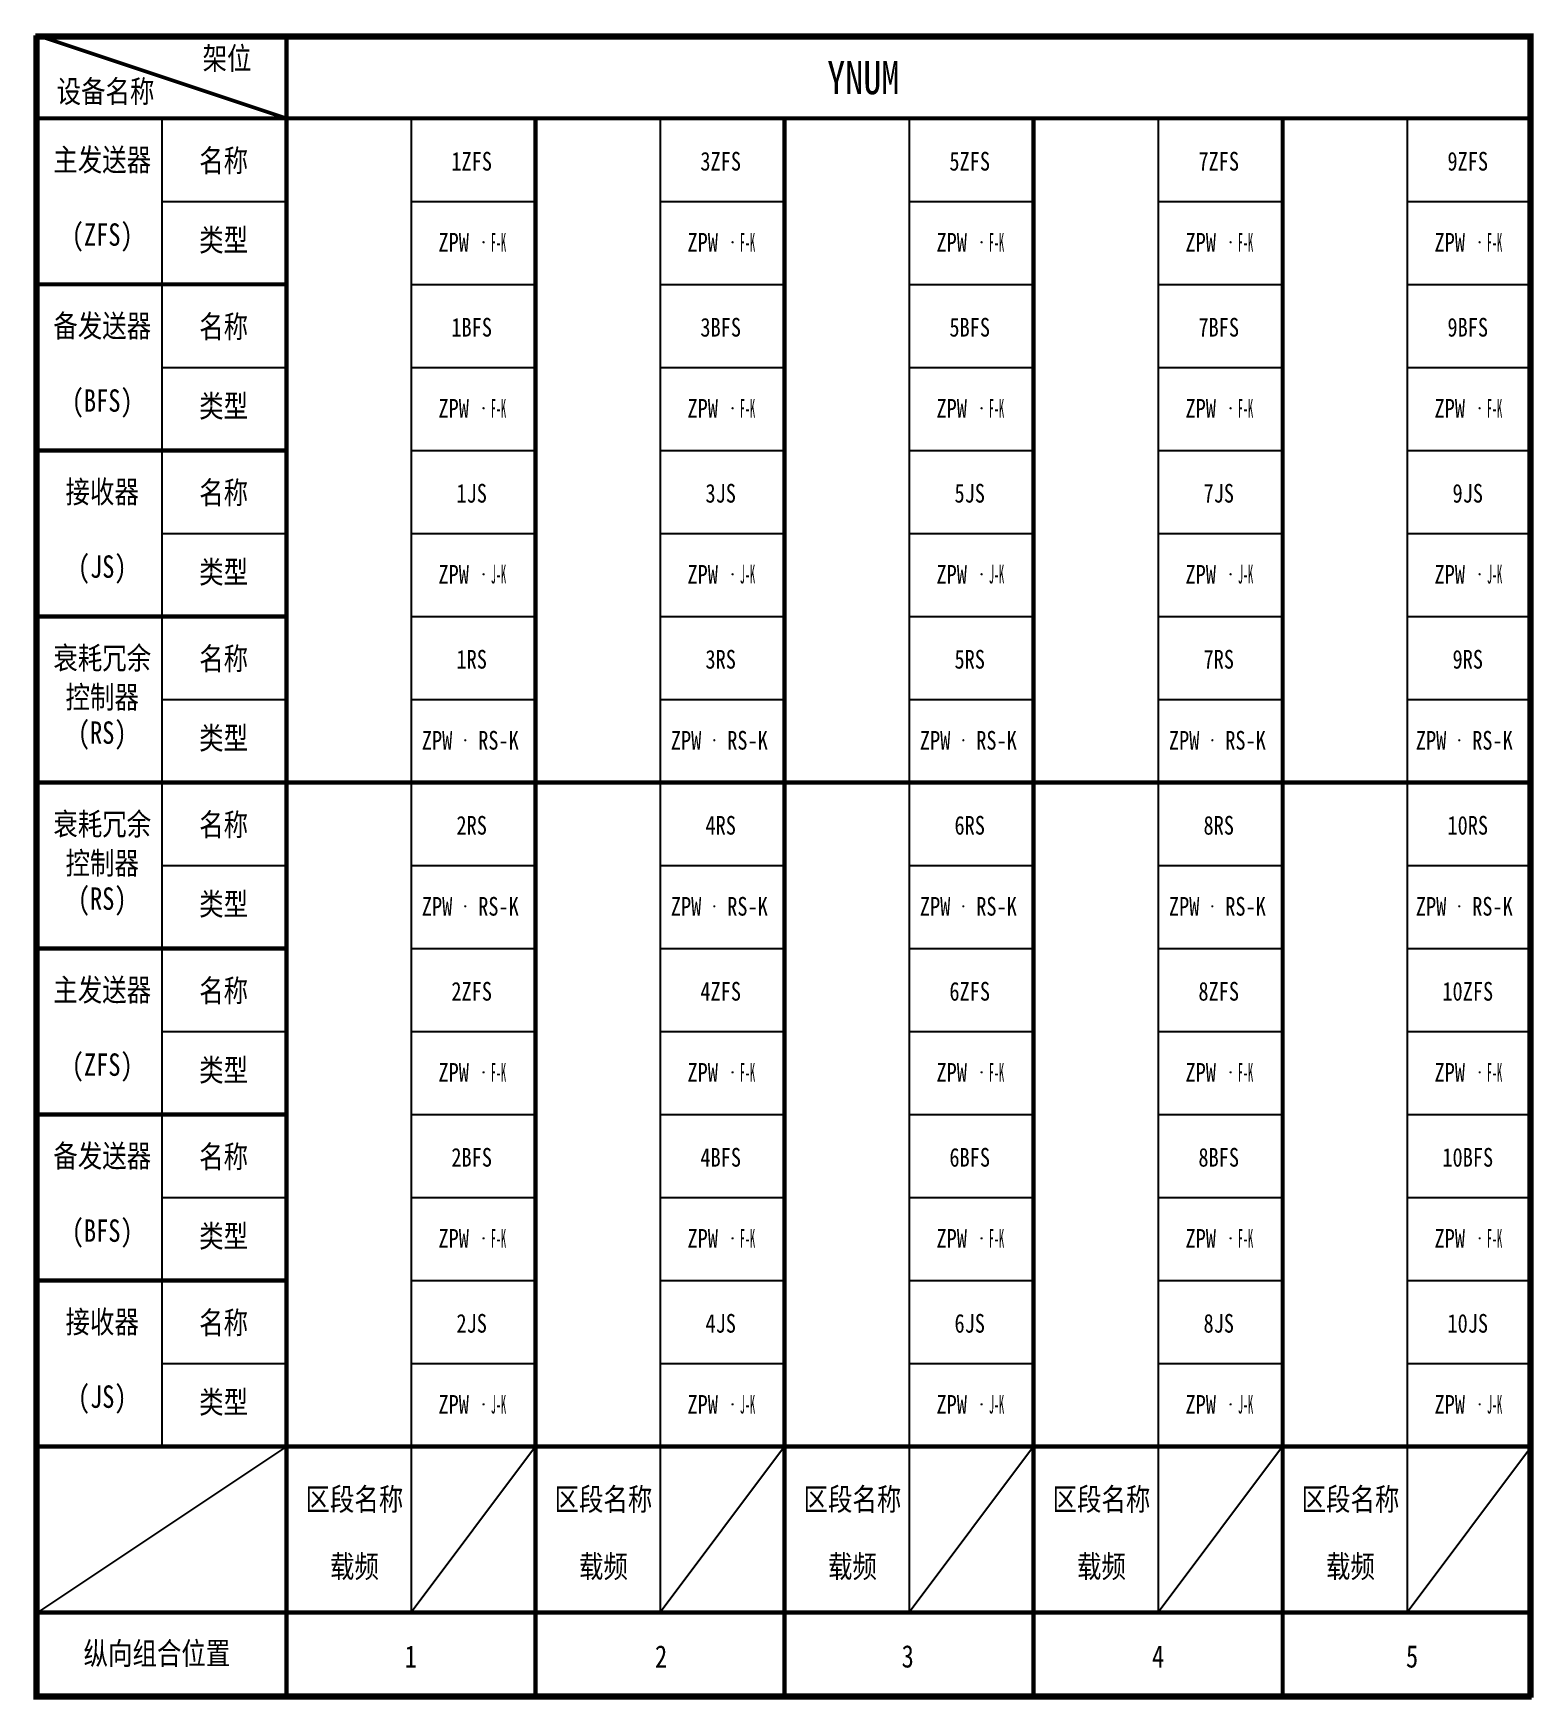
# Model space of a CAD drawing. Header units: millimetres. Extents: x -30 to 150, y -191 to 10.
import ezdxf
from ezdxf.enums import TextEntityAlignment as Align

# ---------------------------------------------------------------- set-up
doc = ezdxf.new("R2010")
doc.units = ezdxf.units.MM
doc.styles.add('ST', font='SimSun.ttf', dxfattribs={"width": 0.8})

msp = doc.modelspace()

# ---------------------------------------------------------------- linework, layer by layer
at = {"color": 0}
for p, q in [((-15, 0), (-15, -20)), ((15, 0), (15, -20)), ((45, 0), (45, -20)), ((75, 0), (75, -20)), ((105, 0), (105, -20)), ((135, 0), (135, -20)), ((-15, -10), (0, -10)), ((15, -10), (30, -10)), ((45, -10), (60, -10)), ((75, -10), (90, -10)), ((105, -10), (120, -10)), ((135, -10), (150, -10)), ((-15, -20), (-15, -40)), ((15, -20), (30, -20)), ((15, -20), (15, -40)), ((45, -20), (45, -40)), ((45, -20), (60, -20)), ((75, -20), (90, -20)), ((75, -20), (75, -40)), ((105, -20), (105, -40)), ((105, -20), (120, -20)), ((135, -20), (150, -20)), ((135, -20), (135, -40)), ((-15, -30), (0, -30)), ((15, -30), (30, -30)), ((45, -30), (60, -30)), ((75, -30), (90, -30)), ((105, -30), (120, -30)), ((135, -30), (150, -30)), ((-15, -40), (-15, -60)), ((15, -40), (15, -60)), ((15, -40), (30, -40)), ((45, -40), (45, -60)), ((45, -40), (60, -40)), ((75, -40), (90, -40)), ((75, -40), (75, -60)), ((105, -40), (105, -60)), ((105, -40), (120, -40)), ((135, -40), (135, -60)), ((135, -40), (150, -40)), ((-15, -50), (0, -50)), ((15, -50), (30, -50)), ((45, -50), (60, -50)), ((75, -50), (90, -50)), ((105, -50), (120, -50)), ((135, -50), (150, -50)), ((-15, -60), (-15, -80)), ((15, -60), (30, -60)), ((15, -60), (15, -80)), ((45, -60), (45, -80)), ((45, -60), (60, -60)), ((75, -60), (90, -60)), ((75, -60), (75, -80)), ((105, -60), (105, -80)), ((105, -60), (120, -60)), ((135, -60), (150, -60)), ((135, -60), (135, -80)), ((-15, -70), (0, -70)), ((15, -70), (30, -70)), ((45, -70), (60, -70)), ((75, -70), (90, -70)), ((105, -70), (120, -70)), ((135, -70), (150, -70)), ((-15, -80), (-15, -100)), ((15, -80), (15, -100)), ((45, -80), (45, -100)), ((75, -80), (75, -100)), ((105, -80), (105, -100)), ((135, -80), (135, -100)), ((-15, -90), (0, -90)), ((15, -90), (30, -90)), ((45, -90), (60, -90)), ((75, -90), (90, -90)), ((105, -90), (120, -90)), ((135, -90), (150, -90)), ((-15, -100), (-15, -120)), ((15, -100), (15, -120)), ((15, -100), (30, -100)), ((45, -100), (45, -120)), ((45, -100), (60, -100)), ((75, -100), (75, -120)), ((75, -100), (90, -100)), ((105, -100), (105, -120)), ((105, -100), (120, -100)), ((135, -100), (135, -120)), ((135, -100), (150, -100)), ((-15, -110), (0, -110)), ((15, -110), (30, -110)), ((45, -110), (60, -110)), ((75, -110), (90, -110)), ((105, -110), (120, -110)), ((135, -110), (150, -110)), ((-15, -120), (-15, -140)), ((15, -120), (30, -120)), ((15, -120), (15, -140)), ((45, -120), (45, -140)), ((45, -120), (60, -120)), ((75, -120), (90, -120)), ((75, -120), (75, -140)), ((105, -120), (105, -140)), ((105, -120), (120, -120)), ((135, -120), (150, -120)), ((135, -120), (135, -140)), ((-15, -130), (0, -130)), ((15, -130), (30, -130)), ((45, -130), (60, -130)), ((75, -130), (90, -130)), ((105, -130), (120, -130)), ((135, -130), (150, -130)), ((-15, -140), (-15, -160)), ((15, -140), (15, -160)), ((15, -140), (30, -140)), ((45, -140), (45, -160)), ((45, -140), (60, -140)), ((75, -140), (90, -140)), ((75, -140), (75, -160)), ((105, -140), (105, -160)), ((105, -140), (120, -140)), ((135, -140), (135, -160)), ((135, -140), (150, -140)), ((-15, -150), (0, -150)), ((15, -150), (30, -150)), ((45, -150), (60, -150)), ((75, -150), (90, -150)), ((105, -150), (120, -150)), ((135, -150), (150, -150)), ((0, -160), (-30, -180)), ((30, -160), (15, -180)), ((15, -160), (15, -180)), ((45, -160), (45, -180)), ((60, -160), (45, -180)), ((90, -160), (75, -180)), ((75, -160), (75, -180)), ((105, -160), (105, -180)), ((120, -160), (105, -180)), ((150, -160), (135, -180)), ((135, -160), (135, -180))]:
    msp.add_line(p, q, dxfattribs=at)
for points, const_width in [([(150, 10), (150, -190), (-30, -190), (-30, 10), (150, 10)], 0.5), ([(-30, 10), (0, 0)], 0.45), ([(0, 10), (0, -190)], 0.5), ([(149.75, 9.75), (149.75, -190.25), (-30.25, -190.25), (-30.25, 9.75), (149.75, 9.75)], 0.5), ([(-30, 0), (150, 0)], 0.5), ([(30, 0), (30, -190)], 0.5), ([(60, 0), (60, -190)], 0.5), ([(90, 0), (90, -190)], 0.5), ([(120, 0), (120, -190)], 0.5), ([(-30, -20), (0, -20)], 0.5), ([(-30, -40), (0, -40)], 0.5), ([(-30, -60), (0, -60)], 0.5), ([(-30, -80), (150, -80)], 0.5), ([(-30, -100), (0, -100)], 0.5), ([(-30, -120), (0, -120)], 0.5), ([(-30, -140), (0, -140)], 0.5), ([(-30, -160), (150, -160)], 0.5), ([(-30, -180), (150, -180)], 0.5), ([(-30, -190), (150, -190)], 0.5)]:
    msp.add_lwpolyline(points, dxfattribs=dict(at, const_width=const_width))
at = {"color": 0, "const_width": 0.135}
for points in [[(23.67, -14.92, 1), (23.81, -14.92, 1)], [(53.67, -14.92, 1), (53.81, -14.92, 1)], [(83.67, -14.92, 1), (83.81, -14.92, 1)], [(113.67, -14.92, 1), (113.81, -14.92, 1)], [(143.67, -14.92, 1), (143.81, -14.92, 1)], [(23.67, -34.92, 1), (23.81, -34.92, 1)], [(53.67, -34.92, 1), (53.81, -34.92, 1)], [(83.67, -34.92, 1), (83.81, -34.92, 1)], [(113.67, -34.92, 1), (113.81, -34.92, 1)], [(143.67, -34.92, 1), (143.81, -34.92, 1)], [(23.67, -54.92, 1), (23.81, -54.92, 1)], [(53.67, -54.92, 1), (53.81, -54.92, 1)], [(83.67, -54.92, 1), (83.81, -54.92, 1)], [(113.67, -54.92, 1), (113.81, -54.92, 1)], [(143.67, -54.92, 1), (143.81, -54.92, 1)], [(21.47, -74.92, 1), (21.61, -74.92, 1)], [(51.47, -74.92, 1), (51.61, -74.92, 1)], [(81.47, -74.92, 1), (81.61, -74.92, 1)], [(111.47, -74.92, 1), (111.61, -74.92, 1)], [(141.22, -74.92, 1), (141.36, -74.92, 1)], [(21.47, -94.92, 1), (21.61, -94.92, 1)], [(51.47, -94.92, 1), (51.61, -94.92, 1)], [(81.47, -94.92, 1), (81.61, -94.92, 1)], [(111.47, -94.92, 1), (111.61, -94.92, 1)], [(141.22, -94.92, 1), (141.36, -94.92, 1)], [(23.67, -114.92, 1), (23.81, -114.92, 1)], [(53.67, -114.92, 1), (53.81, -114.92, 1)], [(83.67, -114.92, 1), (83.81, -114.92, 1)], [(113.67, -114.92, 1), (113.81, -114.92, 1)], [(143.67, -114.92, 1), (143.81, -114.92, 1)], [(23.67, -134.92, 1), (23.81, -134.92, 1)], [(53.67, -134.92, 1), (53.81, -134.92, 1)], [(83.67, -134.92, 1), (83.81, -134.92, 1)], [(113.67, -134.92, 1), (113.81, -134.92, 1)], [(143.67, -134.92, 1), (143.81, -134.92, 1)], [(23.67, -154.92, 1), (23.81, -154.92, 1)], [(53.67, -154.92, 1), (53.81, -154.92, 1)], [(83.67, -154.92, 1), (83.81, -154.92, 1)], [(113.67, -154.92, 1), (113.81, -154.92, 1)], [(143.67, -154.92, 1), (143.81, -154.92, 1)]]:
    msp.add_lwpolyline(points, format="xyb", close=True, dxfattribs=at)

# ---------------------------------------------------------------- texts
at = {"color": 0, "style": 'ST', "width": 0.8}
for s, p in [('架位', (-7.16, 7.3)), ('设备名称', (-21.8, 3.3)), ('主发送器', (-22.2, -4.94)), ('(ZFS)', (-22.2, -14.2)), ('备发送器', (-22.2, -24.94)), ('(BFS)', (-22.2, -34.2)), ('接收器', (-22.2, -44.94)), ('(JS)', (-22.2, -54.2)), ('衰耗冗余', (-22.2, -64.94)), ('控制器', (-22.2, -69.67)), ('(RS)', (-22.2, -74.2)), ('衰耗冗余', (-22.2, -84.94)), ('控制器', (-22.2, -89.67)), ('(RS)', (-22.2, -94.2)), ('主发送器', (-22.2, -104.94)), ('(ZFS)', (-22.2, -114.2)), ('备发送器', (-22.2, -124.94)), ('(BFS)', (-22.2, -134.2)), ('接收器', (-22.2, -144.94)), ('(JS)', (-22.2, -154.2)), ('区段名称', (8.18, -166.3)), ('区段名称', (38.18, -166.3)), ('区段名称', (68.18, -166.3)), ('区段名称', (98.18, -166.3)), ('区段名称', (128.18, -166.3)), ('载频', (8.18, -174.4)), ('载频', (38.18, -174.4)), ('载频', (68.18, -174.4)), ('载频', (98.18, -174.4)), ('载频', (128.18, -174.4)), ('纵向组合位置', (-15.61, -184.86)), ('1', (14.98, -185.3)), ('2', (45.13, -185.3)), ('3', (74.84, -185.3)), ('4', (105, -185.3)), ('5', (135.6, -185.3))]:
    msp.add_text(s, height=2.7, dxfattribs=at).set_placement(p, align=Align.MIDDLE)
for s, p in [('名称', (-10.52, -6.43)), ('类型', (-10.52, -16)), ('名称', (-10.52, -26.43)), ('类型', (-10.52, -36)), ('名称', (-10.52, -46.43)), ('类型', (-10.52, -56)), ('名称', (-10.52, -66.43)), ('类型', (-10.52, -76)), ('名称', (-10.52, -86.43)), ('类型', (-10.52, -96)), ('名称', (-10.52, -106.43)), ('类型', (-10.52, -116)), ('名称', (-10.52, -126.43)), ('类型', (-10.52, -136)), ('名称', (-10.52, -146.43)), ('类型', (-10.52, -156))]:
    msp.add_text(s, height=2.7, dxfattribs=at).set_placement(p)
at = {"color": 0}
for s, width, p in [('1ZFS', 0.8, (22.31, -5.16)), ('3ZFS', 0.8, (52.31, -5.16)), ('5ZFS', 0.8, (82.31, -5.16)), ('7ZFS', 0.8, (112.31, -5.16)), ('9ZFS', 0.8, (142.31, -5.16)), ('ZPW', 0.8, (20.14, -14.92)), ('F-K', 0.4, (25.54, -14.92)), ('ZPW', 0.8, (50.14, -14.92)), ('F-K', 0.4, (55.54, -14.92)), ('ZPW', 0.8, (80.14, -14.92)), ('F-K', 0.4, (85.54, -14.92)), ('ZPW', 0.8, (110.14, -14.92)), ('F-K', 0.4, (115.54, -14.92)), ('ZPW', 0.8, (140.14, -14.92)), ('F-K', 0.4, (145.54, -14.92)), ('1BFS', 0.8, (22.31, -25.16)), ('3BFS', 0.8, (52.31, -25.16)), ('5BFS', 0.8, (82.31, -25.16)), ('7BFS', 0.8, (112.31, -25.16)), ('9BFS', 0.8, (142.31, -25.16)), ('ZPW', 0.8, (20.14, -34.92)), ('F-K', 0.4, (25.54, -34.92)), ('ZPW', 0.8, (50.14, -34.92)), ('F-K', 0.4, (55.54, -34.92)), ('ZPW', 0.8, (80.14, -34.92)), ('F-K', 0.4, (85.54, -34.92)), ('ZPW', 0.8, (110.14, -34.92)), ('F-K', 0.4, (115.54, -34.92)), ('ZPW', 0.8, (140.14, -34.92)), ('F-K', 0.4, (145.54, -34.92)), ('1JS', 0.8, (22.31, -45.16)), ('3JS', 0.8, (52.31, -45.16)), ('5JS', 0.8, (82.31, -45.16)), ('7JS', 0.8, (112.31, -45.16)), ('9JS', 0.8, (142.31, -45.16)), ('ZPW', 0.8, (20.14, -54.92)), ('J-K', 0.4, (25.54, -54.92)), ('ZPW', 0.8, (50.14, -54.92)), ('J-K', 0.4, (55.54, -54.92)), ('ZPW', 0.8, (80.14, -54.92)), ('J-K', 0.4, (85.54, -54.92)), ('ZPW', 0.8, (110.14, -54.92)), ('J-K', 0.4, (115.54, -54.92)), ('ZPW', 0.8, (140.14, -54.92)), ('J-K', 0.4, (145.54, -54.92)), ('1RS', 0.8, (22.31, -65.16)), ('3RS', 0.8, (52.31, -65.16)), ('5RS', 0.8, (82.31, -65.16)), ('7RS', 0.8, (112.31, -65.16)), ('9RS', 0.8, (142.31, -65.16)), ('ZPW', 0.8, (18.14, -74.92)), ('RS-K', 0.8, (25.54, -74.92)), ('ZPW', 0.8, (48.14, -74.92)), ('RS-K', 0.8, (55.54, -74.92)), ('ZPW', 0.8, (78.14, -74.92)), ('RS-K', 0.8, (85.54, -74.92)), ('ZPW', 0.8, (108.14, -74.92)), ('RS-K', 0.8, (115.54, -74.92)), ('ZPW', 0.8, (137.89, -74.92)), ('RS-K', 0.8, (145.29, -74.92)), ('2RS', 0.8, (22.31, -85.16)), ('4RS', 0.8, (52.31, -85.16)), ('6RS', 0.8, (82.31, -85.16)), ('8RS', 0.8, (112.31, -85.16)), ('10RS', 0.8, (142.31, -85.16)), ('ZPW', 0.8, (18.14, -94.92)), ('RS-K', 0.8, (25.54, -94.92)), ('ZPW', 0.8, (48.14, -94.92)), ('RS-K', 0.8, (55.54, -94.92)), ('ZPW', 0.8, (78.14, -94.92)), ('RS-K', 0.8, (85.54, -94.92)), ('ZPW', 0.8, (108.14, -94.92)), ('RS-K', 0.8, (115.54, -94.92)), ('ZPW', 0.8, (137.89, -94.92)), ('RS-K', 0.8, (145.29, -94.92)), ('2ZFS', 0.8, (22.31, -105.16)), ('4ZFS', 0.8, (52.31, -105.16)), ('6ZFS', 0.8, (82.31, -105.16)), ('8ZFS', 0.8, (112.31, -105.16)), ('10ZFS', 0.8, (142.31, -105.16)), ('ZPW', 0.8, (20.14, -114.92)), ('F-K', 0.4, (25.54, -114.92)), ('ZPW', 0.8, (50.14, -114.92)), ('F-K', 0.4, (55.54, -114.92)), ('ZPW', 0.8, (80.14, -114.92)), ('F-K', 0.4, (85.54, -114.92)), ('ZPW', 0.8, (110.14, -114.92)), ('F-K', 0.4, (115.54, -114.92)), ('ZPW', 0.8, (140.14, -114.92)), ('F-K', 0.4, (145.54, -114.92)), ('2BFS', 0.8, (22.31, -125.16)), ('4BFS', 0.8, (52.31, -125.16)), ('6BFS', 0.8, (82.31, -125.16)), ('8BFS', 0.8, (112.31, -125.16)), ('10BFS', 0.8, (142.31, -125.16)), ('ZPW', 0.8, (20.14, -134.92)), ('F-K', 0.4, (25.54, -134.92)), ('ZPW', 0.8, (50.14, -134.92)), ('F-K', 0.4, (55.54, -134.92)), ('ZPW', 0.8, (80.14, -134.92)), ('F-K', 0.4, (85.54, -134.92)), ('ZPW', 0.8, (110.14, -134.92)), ('F-K', 0.4, (115.54, -134.92)), ('ZPW', 0.8, (140.14, -134.92)), ('F-K', 0.4, (145.54, -134.92)), ('2JS', 0.8, (22.31, -145.16)), ('4JS', 0.8, (52.31, -145.16)), ('6JS', 0.8, (82.31, -145.16)), ('8JS', 0.8, (112.31, -145.16)), ('10JS', 0.8, (142.31, -145.16)), ('ZPW', 0.8, (20.14, -154.92)), ('J-K', 0.4, (25.54, -154.92)), ('ZPW', 0.8, (50.14, -154.92)), ('J-K', 0.4, (55.54, -154.92)), ('ZPW', 0.8, (80.14, -154.92)), ('J-K', 0.4, (85.54, -154.92)), ('ZPW', 0.8, (110.14, -154.92)), ('J-K', 0.4, (115.54, -154.92)), ('ZPW', 0.8, (140.14, -154.92)), ('J-K', 0.4, (145.54, -154.92))]:
    msp.add_text(s, height=2.25, dxfattribs=dict(at, width=width)).set_placement(p, align=Align.MIDDLE)
at = {"style": 'ST', "width": 0.8}
msp.add_attdef('YNUM', text='YNUM', height=4, dxfattribs=at).set_placement((69.49, 4.89), align=Align.MIDDLE)

doc.saveas('drawing.dxf')
